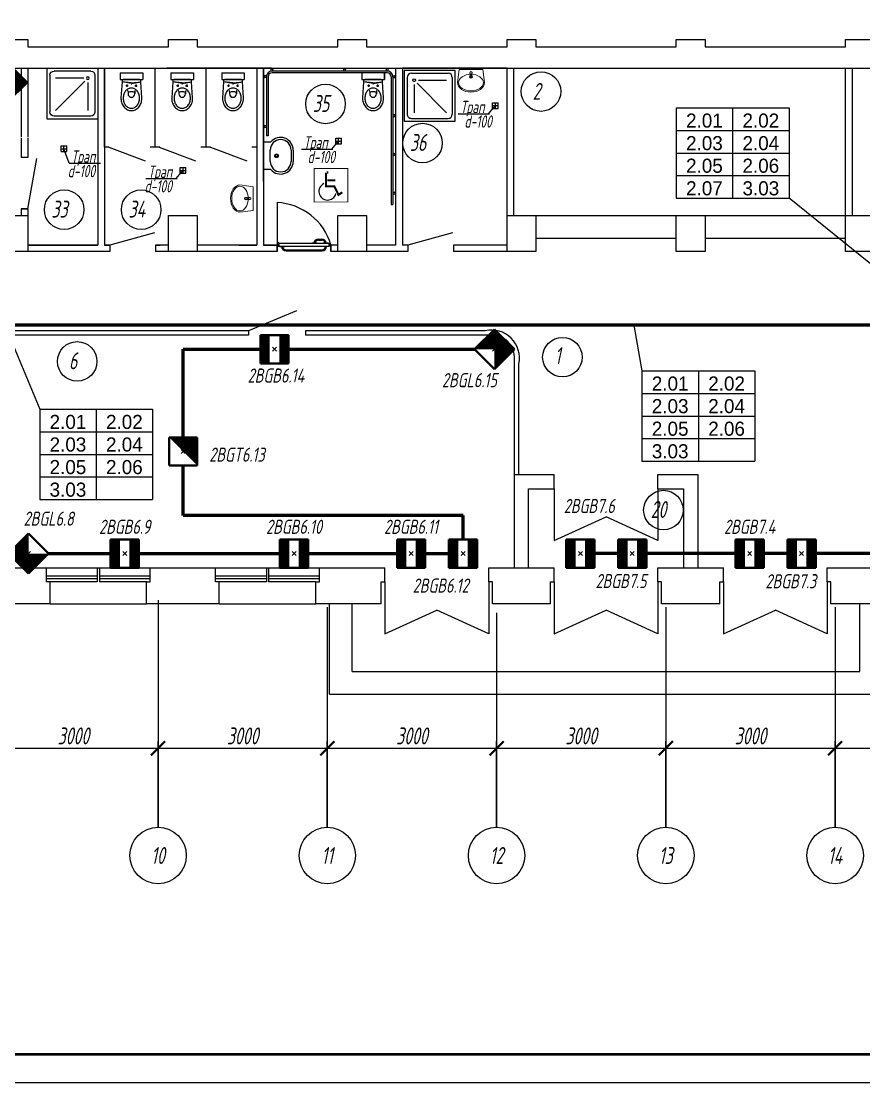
# Model space of a CAD drawing. Extents: x 0 to 1720, y -2086 to 3873.
# Drawn here: x 278.7 to 428.1, y -1192 to -1003.9 of the extents above; entities that cross this region are included whole.
import ezdxf
from ezdxf.enums import TextEntityAlignment as Align

# ---------------------------------------------------------------- set-up
doc = ezdxf.new("R2010")
doc.units = 0
for name, color, linetype in [('CONTORXXNP----00', 255, 'Continuous'), ('EL_DEVICE_NAME', 7, 'Continuous'), ('FORMAT', 134, 'Continuous'), ('OSI', 5, 'Continuous'), ('PLAN', 2, 'Continuous'), ('SYS_PIN', 7, 'Continuous')]:
    doc.layers.add(name, color=color, linetype=linetype)
doc.layers.add('EL_DEVICE', color=1, linetype='Continuous', lineweight=40)
doc.layers.add('EL_KABLE', color=9, linetype='Continuous', lineweight=60)
doc.styles.add('R2_5', font='romant.shx', dxfattribs={"width": 0.65, "oblique": 12, "height": 2.5})

# ---------------------------------------------------------------- blocks, each defined once
blk = doc.blocks.new('PL_SHOWER_TRAY')
for p, q in [((0.45, 0.9), (-0.45, 0.9)), ((-0.45, 0.9), (-0.45, 0)), ((-0.4, 0.125), (-0.4, 0.775)), ((-0.325, 0.85), (0.325, 0.85)), ((0.4, 0.125), (0.4, 0.775)), ((0.45, 0), (0.45, 0.9)), ((-0.275, 0.25), (-0.275, 0.75)), ((-0.222, 0.228), (0.3, 0.75)), ((-0.45, 0), (0.45, 0)), ((-0.325, 0.05), (0.325, 0.05)), ((-0.2, 0.175), (0.3, 0.175))]:
    blk.add_line(p, q)
blk.add_circle((-0.275, 0.175), 0.025)
for centre, start, end in [((-0.325, 0.775), 90, 180), ((0.325, 0.775), 360, 90), ((-0.325, 0.125), 180, 270), ((0.325, 0.125), 270, 360)]:
    blk.add_arc(centre, 0.075, start, end)
blk = doc.blocks.new('раковина')
at = {"lineweight": 0}
for p, q in [((471040, 84579), (471009, 84347)), ((471459, 84579), (471040, 84579)), ((471040, 84578), (471040, 84578)), ((471094, 84451), (471127, 84470)), ((471127, 84470), (471165, 84483)), ((471165, 84483), (471207, 84492)), ((471207, 84492), (471250, 84495)), ((471231, 84521), (471231, 84525)), ((471233, 84489), (471231, 84521)), ((471236, 84481), (471241, 84439)), ((471239, 84502), (471261, 84502)), ((471239, 84502), (471261, 84502)), ((471239, 84490), (471239, 84502)), ((471250, 84495), (471293, 84492)), ((471259, 84439), (471264, 84481)), ((471261, 84502), (471261, 84490)), ((471267, 84489), (471269, 84521)), ((471269, 84521), (471269, 84525)), ((471293, 84492), (471334, 84483)), ((471334, 84483), (471372, 84470)), ((471372, 84470), (471405, 84451)), ((471489, 84347), (471459, 84579)), ((471459, 84578), (471459, 84578)), ((471009, 84347), (471014, 84314)), ((471014, 84314), (471028, 84283)), ((471028, 84283), (471050, 84253)), ((471029, 84347), (471034, 84376)), ((471034, 84318), (471029, 84347)), ((471034, 84376), (471046, 84404)), ((471046, 84291), (471034, 84318)), ((471046, 84404), (471067, 84429)), ((471067, 84265), (471046, 84291)), ((471067, 84429), (471094, 84451)), ((471405, 84451), (471433, 84429)), ((471433, 84429), (471453, 84404)), ((471453, 84291), (471433, 84265)), ((471449, 84253), (471472, 84283)), ((471453, 84404), (471466, 84376)), ((471466, 84318), (471453, 84291)), ((471466, 84376), (471469, 84347)), ((471469, 84347), (471466, 84318)), ((471472, 84283), (471485, 84314)), ((471485, 84314), (471489, 84347)), ((471050, 84253), (471080, 84228)), ((471094, 84243), (471067, 84265)), ((471080, 84228), (471116, 84207)), ((471127, 84225), (471094, 84243)), ((471116, 84207), (471158, 84191)), ((471165, 84211), (471127, 84225)), ((471158, 84191), (471203, 84182)), ((471207, 84203), (471165, 84211)), ((471203, 84182), (471250, 84179)), ((471250, 84200), (471207, 84203)), ((471293, 84203), (471250, 84200)), ((471250, 84179), (471297, 84182)), ((471334, 84211), (471293, 84203)), ((471297, 84182), (471342, 84191)), ((471372, 84225), (471334, 84211)), ((471342, 84191), (471383, 84207)), ((471405, 84243), (471372, 84225)), ((471383, 84207), (471420, 84228)), ((471433, 84265), (471405, 84243)), ((471420, 84228), (471449, 84253))]:
    blk.add_line(p, q, dxfattribs=at)
for centre, radius, start, end in [((471250, 84452), 24, 0, 180), ((471250, 84522), 20, 339.2856, 200.7144), ((471250, 84522), 19.2, 7.8374, 171.8967), ((471250, 84491), 16.9, 185.1696, 354.8304), ((471250, 84490), 16.9, 185.1696, 354.8304), ((471250, 84490), 10.9, 180, 0), ((471250, 84452), 24, 180, 0), ((471250, 84440), 8.95, 187.1389, 352.8611)]:
    blk.add_arc(centre, radius, start, end, dxfattribs=at)
blk = doc.blocks.new('SIMG011S')
for points in [[(0.299, -0.298, 0.015, 0.015, 0), (0.299, 0.298, 0.015, 0.015, 0), (-0.299, 0.298, 0.015, 0.015, 0), (-0.299, -0.298, 0.015, 0.015, 0)], [(-0.087, 0.225, 0.04, 0.04, 0), (-0.047, 0.225, 0.04, 0.04, 0)]]:
    blk.add_lwpolyline(points, format="xyseb", close=True)
for points in [[(-0.089, 0.221, 0.0375, 0.0375, 0), (-0.089, -0.021, 0.0375, 0.0375, 0), (0.061, -0.021, 0.0375, 0.0375, 0), (0.133, -0.17, 0.0375, 0.0375, 0), (0.2, -0.125, 0.0375, 0.0375, 0)], [(-0.067, 0.087, 0.0375, 0.0375, 0), (0.074, 0.087, 0.0375, 0.0375, 0)]]:
    blk.add_lwpolyline(points, format="xyseb")
blk.add_arc((-0.061, -0.109), 0.153, 116.1997, 345.0088)
at = {"layer": 'CONTORXXNP----00'}
blk.add_lwpolyline([(0.299, -0.298, 0.015, 0.015, 0), (0.299, 0.298, 0.015, 0.015, 0), (-0.299, 0.298, 0.015, 0.015, 0), (-0.299, -0.298, 0.015, 0.015, 0)], format="xyseb", close=True, dxfattribs=at)
blk = doc.blocks.new('_ArchTick')
blk.add_lwpolyline([(-0.5, -0.5, 0.15, 0.15, 0), (0.5, 0.5, 0.15, 0.15, 0)], format="xyseb")
blk = doc.blocks.new('OS_DAT_BGB')
at = {"layer": 'EL_DEVICE'}
for p, q in [((-2.5, 2.5), (2.5, 2.5)), ((-2.5, -2.5), (-2.5, 2.5)), ((2.5, 2.5), (2.5, -2.5)), ((2.5, -2.5), (-2.5, -2.5))]:
    blk.add_line(p, q, dxfattribs=at)
for points in [[(-1.67, 2.5, 1.67, 1.67, 0), (-1.67, -2.5, 1.67, 1.67, 0)], [(1.67, 2.5, 1.67, 1.67, 0), (1.67, -2.5, 1.67, 1.67, 0)]]:
    blk.add_lwpolyline(points, format="xyseb", dxfattribs=at)
blk = doc.blocks.new('CONNECTOR_SQUARE')
at = {"layer": 'SYS_PIN'}
for p, q in [((-0.35, 0.35), (0.35, -0.35)), ((0.35, 0.35), (-0.35, -0.35))]:
    blk.add_line(p, q, dxfattribs=at)
blk = doc.blocks.new('OS_DAT_BGT')
at = {"layer": 'EL_DEVICE'}
for p, q in [((-2.5, 2.5), (2.5, 2.5)), ((-2.5, -2.5), (-2.5, 2.5)), ((2.5, 2.5), (2.5, -2.5)), ((2.5, -2.5), (-2.5, -2.5))]:
    blk.add_line(p, q, dxfattribs=at)
blk.add_lwpolyline([(2.5, 2.5, 0, 7.07, 0), (0, 0, 7.07, 7.07, 0)], format="xyseb", dxfattribs=at)
blk = doc.blocks.new('OS_DAT_BGL')
at = {"layer": 'EL_DEVICE'}
for p, q in [((-2.5, 2.5), (2.5, 2.5)), ((-2.5, -2.5), (-2.5, 2.5)), ((2.5, 2.5), (2.5, -2.5)), ((2.5, -2.5), (-2.5, -2.5))]:
    blk.add_line(p, q, dxfattribs=at)
for points in [[(-2.5, 2.5, 0, 7.07, 0), (0, 0, 7.07, 7.07, 0)], [(2.5, 2.5, 0, 7.07, 0), (0, 0, 7.07, 7.07, 0)]]:
    blk.add_lwpolyline(points, format="xyseb", dxfattribs=at)

msp = doc.modelspace()

# ---------------------------------------------------------------- linework, layer by layer
for p, q in [((394.83, -1019.25), (414.83, -1019.25)), ((394.83, -1019.25), (394.83, -1035.25)), ((404.83, -1019.25), (404.83, -1035.25)), ((414.83, -1019.25), (414.83, -1035.25)), ((394.83, -1023.25), (414.83, -1023.25)), ((394.83, -1027.25), (414.83, -1027.25)), ((394.83, -1031.25), (414.83, -1031.25)), ((394.83, -1035.25), (414.83, -1035.25)), ((442.67, -1057.73), (414.83, -1035.25)), ((275.87, -1057.73), (282.03, -1072.65)), ((388.29, -1057.56), (386.32, -1057.91)), ((387.3, -1057.73), (388.76, -1065.85)), ((388.76, -1065.85), (408.76, -1065.85)), ((388.76, -1065.85), (388.76, -1081.85)), ((398.76, -1065.85), (398.76, -1081.85)), ((408.76, -1065.85), (408.76, -1081.85)), ((388.76, -1069.85), (408.76, -1069.85)), ((282.03, -1072.65), (302.03, -1072.65)), ((282.03, -1072.65), (282.03, -1088.65)), ((292.03, -1072.65), (292.03, -1088.65)), ((302.03, -1072.65), (302.03, -1088.65)), ((388.76, -1073.85), (408.76, -1073.85)), ((282.03, -1076.65), (302.03, -1076.65)), ((388.76, -1077.85), (408.76, -1077.85)), ((282.03, -1080.65), (302.03, -1080.65)), ((388.76, -1081.85), (408.76, -1081.85)), ((282.03, -1084.65), (302.03, -1084.65)), ((282.03, -1088.65), (302.03, -1088.65))]:
    msp.add_line(p, q)
at = {"layer": 'EL_KABLE'}
for p, q in [((1183.2, -1057.73), (41.9, -1057.73)), ((1183.2, -1057.73), (69.9, -1057.73)), ((1183.2, -1057.73), (81.4, -1057.73)), ((1183.2, -1057.73), (101.73, -1057.73)), ((1183.2, -1057.73), (160.37, -1057.73)), ((1183.2, -1057.73), (206.74, -1057.73)), ((1183.2, -1057.73), (269.6, -1057.73)), ((307.45, -1077.63), (307.45, -1062.03)), ((307.45, -1062.03), (321.14, -1062.03)), ((326.14, -1062.03), (359.08, -1062.03)), ((307.45, -1091.48), (307.45, -1082.63)), ((357.05, -1091.48), (307.45, -1091.48)), ((357.05, -1095.73), (357.05, -1091.48)), ((283.57, -1098.23), (294.6, -1098.23)), ((299.6, -1098.23), (324.6, -1098.23)), ((329.6, -1098.23), (345.35, -1098.23)), ((350.35, -1098.23), (354.55, -1098.23)), ((384.55, -1098.23), (380.35, -1098.23)), ((405.35, -1098.23), (389.55, -1098.23)), ((414.55, -1098.23), (410.35, -1098.23)), ((444.6, -1098.23), (419.55, -1098.23))]:
    msp.add_line(p, q, dxfattribs=at)
at = {"layer": 'FORMAT'}
msp.add_lwpolyline([(0, -895), (1720.39, -895), (1720.39, -1192), (0, -1192)], close=True, dxfattribs=at)
at = {"layer": 'FORMAT', "lineweight": 50}
msp.add_lwpolyline([(20, -1187), (20, -900), (1715.39, -900), (1715.39, -1187)], close=True, dxfattribs=at)
at = {"layer": 'OSI'}
for p, q in [((303, -1106.5), (303, -1133.98)), ((303, -1107.13), (303, -1146.73)), ((303, -1107.75), (303, -1133.98)), ((333, -1107.75), (333, -1133.98)), ((393, -1107.75), (393, -1133.98)), ((393, -1107.75), (393, -1133.98)), ((423, -1107.75), (423, -1133.98)), ((333, -1109.35), (333, -1133.98)), ((363, -1108.73), (363, -1133.98)), ((363, -1109.35), (363, -1133.98)), ((423, -1109.35), (423, -1133.98)), ((333, -1123.13), (333, -1146.73)), ((363, -1123.13), (363, -1146.73)), ((393, -1123.13), (393, -1146.73)), ((423, -1123.13), (423, -1146.73)), ((271, -1132.73), (305, -1132.73)), ((301, -1132.73), (335, -1132.73)), ((331, -1132.73), (365, -1132.73)), ((361, -1132.73), (395, -1132.73)), ((391, -1132.73), (425, -1132.73)), ((421, -1132.73), (455, -1132.73))]:
    msp.add_line(p, q, dxfattribs=at)
at = {"layer": 'OSI', "lineweight": 25}
for p, q in [((303, -1146.73), (303, -1131.48)), ((303, -1146.73), (303, -1131.48)), ((333, -1146.73), (333, -1131.48)), ((333, -1146.73), (333, -1131.48)), ((363, -1146.73), (363, -1131.48)), ((363, -1146.73), (363, -1131.48)), ((393, -1146.73), (393, -1131.48)), ((393, -1146.73), (393, -1131.48)), ((423, -1146.73), (423, -1131.48)), ((423, -1146.73), (423, -1131.48))]:
    msp.add_line(p, q, dxfattribs=at)
for centre in [(303, -1151.73), (333, -1151.73), (363, -1151.73), (393, -1151.73), (423, -1151.73)]:
    msp.add_circle(centre, 5, dxfattribs=at)
at = {"layer": 'PLAN'}
for p, q in [((274.85, -1007.13), (279.95, -1007.13)), ((279.95, -1007.13), (279.95, -1008.43)), ((304.85, -1007.13), (309.95, -1007.13)), ((304.85, -1008.43), (304.85, -1007.13)), ((309.95, -1007.13), (309.95, -1008.43)), ((334.85, -1007.13), (339.95, -1007.13)), ((334.85, -1008.43), (334.85, -1007.13)), ((339.95, -1007.13), (339.95, -1008.43)), ((364.85, -1007.13), (369.95, -1007.13)), ((364.85, -1008.43), (364.85, -1007.13)), ((369.95, -1007.13), (369.95, -1008.43)), ((394.85, -1007.13), (399.95, -1007.13)), ((394.85, -1008.43), (394.85, -1007.13)), ((399.95, -1007.13), (399.95, -1008.43)), ((424.85, -1007.13), (429.95, -1007.13)), ((424.85, -1008.43), (424.85, -1007.13)), ((279.95, -1008.43), (304.85, -1008.43)), ((309.95, -1008.43), (334.85, -1008.43)), ((339.95, -1008.43), (364.85, -1008.43)), ((369.95, -1008.43), (394.85, -1008.43)), ((399.95, -1008.43), (424.85, -1008.43)), ((249.95, -1012.23), (549.4, -1012.23)), ((268.76, -1012.23), (278.76, -1012.23)), ((278.75, -1012.23), (278.75, -1024.45)), ((279.95, -1012.23), (303.35, -1012.23)), ((279.95, -1012.23), (285.49, -1012.23)), ((279.95, -1012.23), (279.95, -1024.45)), ((282.32, -1012.23), (292.32, -1012.23)), ((291.6, -1012.23), (303.35, -1012.23)), ((292.32, -1012.23), (292.32, -1036.43)), ((292.32, -1012.23), (292.32, -1043.6)), ((292.32, -1012.23), (292.32, -1037.53)), ((293.51, -1012.23), (293.51, -1043.6)), ((293.51, -1026.21), (293.51, -1012.23)), ((293.52, -1012.23), (293.52, -1037.53)), ((296.28, -1013.03), (296.28, -1014.23)), ((296.28, -1013.03), (296.28, -1014.23)), ((296.28, -1013.03), (300.28, -1013.03)), ((300.28, -1013.03), (300.28, -1014.23)), ((300.28, -1013.03), (300.28, -1014.23)), ((302.51, -1012.23), (320.51, -1012.23)), ((302.51, -1026.21), (302.51, -1012.23)), ((323.09, -1012.23), (304.54, -1012.23)), ((305.28, -1013.03), (305.28, -1014.23)), ((305.28, -1013.03), (305.28, -1014.23)), ((305.28, -1013.03), (309.28, -1013.03)), ((309.28, -1013.03), (309.28, -1014.23)), ((309.28, -1013.03), (309.28, -1014.23)), ((311.51, -1026.21), (311.51, -1012.23)), ((314.28, -1013.03), (314.28, -1014.23)), ((314.28, -1013.03), (314.28, -1014.23)), ((314.28, -1013.03), (318.28, -1013.03)), ((318.28, -1013.03), (318.28, -1014.23)), ((318.28, -1013.03), (318.28, -1014.23)), ((320.51, -1012.23), (320.51, -1043.6)), ((321.71, -1012.23), (345.11, -1012.23)), ((321.71, -1012.23), (327.24, -1012.23)), ((321.71, -1032.23), (321.71, -1012.23)), ((321.71, -1012.23), (321.71, -1043.6)), ((321.81, -1013.48), (321.71, -1013.48)), ((321.81, -1013.98), (321.81, -1013.48)), ((322.22, -1013.58), (321.81, -1013.58)), ((322.21, -1013.73), (322.21, -1024.23)), ((322.51, -1013.73), (322.51, -1024.23)), ((322.96, -1012.33), (322.96, -1012.23)), ((322.96, -1012.33), (323.46, -1012.33)), ((323.06, -1012.73), (323.06, -1012.33)), ((327.24, -1012.73), (323.21, -1012.73)), ((327.24, -1013.03), (323.21, -1013.03)), ((323.36, -1012.73), (323.36, -1012.33)), ((323.46, -1012.33), (323.46, -1012.23)), ((343.61, -1012.73), (327.24, -1012.73)), ((343.61, -1013.03), (327.24, -1013.03)), ((333.36, -1012.23), (345.11, -1012.23)), ((335.83, -1012.33), (335.83, -1012.23)), ((335.83, -1012.33), (336.33, -1012.33)), ((335.93, -1012.73), (335.93, -1012.33)), ((336.23, -1012.73), (336.23, -1012.33)), ((336.33, -1012.33), (336.33, -1012.23)), ((339.11, -1013.03), (339.11, -1014.23)), ((339.11, -1013.03), (339.11, -1014.23)), ((343.1, -1013.03), (343.1, -1014.23)), ((343.11, -1013.03), (343.11, -1014.23)), ((343.36, -1012.33), (343.36, -1012.23)), ((343.86, -1012.33), (343.36, -1012.33)), ((343.46, -1012.73), (343.46, -1012.33)), ((343.76, -1012.73), (343.76, -1012.33)), ((343.86, -1012.33), (343.86, -1012.23)), ((344.31, -1013.73), (344.31, -1022.25)), ((344.59, -1013.58), (345.01, -1013.58)), ((344.61, -1013.73), (344.61, -1022.25)), ((345.01, -1013.48), (345.11, -1013.48)), ((345.01, -1013.98), (345.01, -1013.48)), ((345.11, -1012.23), (345.11, -1043.6)), ((345.11, -1012.23), (345.11, -1022.23)), ((346.3, -1012.23), (346.3, -1043.6)), ((346.3, -1012.23), (346.3, -1023.68)), ((364.85, -1012.23), (346.3, -1012.23)), ((346.3, -1012.23), (346.3, -1043.6)), ((364.85, -1038.33), (364.85, -1012.23)), ((366.05, -1038.33), (366.05, -1012.23)), ((424.85, -1038.33), (424.85, -1012.23)), ((426.05, -1038.33), (426.05, -1012.23)), ((296.28, -1014.23), (300.28, -1014.23)), ((296.28, -1014.23), (300.28, -1014.23)), ((296.61, -1014.61), (296.43, -1017.49)), ((296.62, -1014.42), (296.61, -1014.61)), ((298.21, -1014.96), (296.62, -1014.63)), ((298.26, -1014.83), (296.62, -1014.63)), ((299.74, -1014.23), (296.82, -1014.23)), ((297.68, -1015.33), (297.28, -1015.33)), ((297.48, -1015.13), (297.48, -1015.53)), ((298.3, -1014.83), (299.94, -1014.63)), ((298.35, -1014.96), (299.95, -1014.63)), ((298.88, -1015.33), (299.28, -1015.33)), ((299.08, -1015.13), (299.08, -1015.53)), ((299.95, -1014.61), (299.94, -1014.42)), ((300.13, -1017.49), (299.95, -1014.61)), ((305.28, -1014.23), (309.28, -1014.23)), ((305.28, -1014.23), (309.28, -1014.23)), ((305.61, -1014.61), (305.43, -1017.49)), ((305.62, -1014.42), (305.61, -1014.61)), ((307.21, -1014.96), (305.62, -1014.63)), ((307.26, -1014.83), (305.62, -1014.63)), ((308.74, -1014.23), (305.82, -1014.23)), ((306.68, -1015.33), (306.28, -1015.33)), ((306.48, -1015.13), (306.48, -1015.53)), ((307.3, -1014.83), (308.94, -1014.63)), ((307.35, -1014.96), (308.95, -1014.63)), ((307.88, -1015.33), (308.28, -1015.33)), ((308.08, -1015.13), (308.08, -1015.53)), ((308.95, -1014.61), (308.94, -1014.42)), ((309.13, -1017.49), (308.95, -1014.61)), ((314.28, -1014.23), (318.28, -1014.23)), ((314.28, -1014.23), (318.28, -1014.23)), ((314.61, -1014.61), (314.43, -1017.49)), ((314.62, -1014.42), (314.61, -1014.61)), ((316.21, -1014.96), (314.62, -1014.63)), ((316.26, -1014.83), (314.62, -1014.63)), ((317.74, -1014.23), (314.82, -1014.23)), ((315.68, -1015.33), (315.28, -1015.33)), ((315.48, -1015.13), (315.48, -1015.53)), ((316.3, -1014.83), (317.94, -1014.63)), ((316.35, -1014.96), (317.95, -1014.63)), ((316.88, -1015.33), (317.28, -1015.33)), ((317.08, -1015.13), (317.08, -1015.53)), ((317.95, -1014.61), (317.94, -1014.42)), ((318.13, -1017.49), (317.95, -1014.61)), ((321.81, -1013.98), (321.71, -1013.98)), ((322.21, -1013.88), (321.81, -1013.88)), ((339.11, -1014.23), (343.11, -1014.23)), ((339.11, -1014.23), (343.11, -1014.23)), ((339.43, -1014.61), (339.26, -1017.49)), ((339.44, -1014.42), (339.43, -1014.61)), ((341.04, -1014.96), (339.45, -1014.63)), ((341.08, -1014.83), (339.45, -1014.63)), ((342.57, -1014.23), (339.64, -1014.23)), ((340.51, -1015.33), (340.11, -1015.33)), ((340.31, -1015.13), (340.31, -1015.53)), ((341.13, -1014.83), (342.76, -1014.63)), ((341.18, -1014.96), (342.78, -1014.63)), ((341.71, -1015.33), (342.11, -1015.33)), ((341.91, -1015.13), (341.91, -1015.53)), ((342.78, -1014.61), (342.77, -1014.42)), ((342.95, -1017.49), (342.78, -1014.61)), ((344.61, -1013.88), (345.01, -1013.88)), ((345.01, -1013.98), (345.11, -1013.98)), ((297.68, -1016.33), (297.68, -1016.68)), ((297.68, -1016.68), (297.68, -1016.78)), ((298.58, -1016.38), (297.98, -1016.38)), ((298.88, -1016.33), (298.88, -1016.68)), ((298.88, -1016.68), (298.88, -1016.78)), ((306.68, -1016.33), (306.68, -1016.68)), ((306.68, -1016.68), (306.68, -1016.78)), ((307.58, -1016.38), (306.98, -1016.38)), ((307.88, -1016.33), (307.88, -1016.68)), ((307.88, -1016.68), (307.88, -1016.78)), ((315.68, -1016.33), (315.68, -1016.68)), ((315.68, -1016.68), (315.68, -1016.78)), ((316.58, -1016.38), (315.98, -1016.38)), ((316.88, -1016.33), (316.88, -1016.68)), ((316.88, -1016.68), (316.88, -1016.78)), ((340.51, -1016.33), (340.51, -1016.68)), ((340.51, -1016.68), (340.51, -1016.78)), ((341.41, -1016.38), (340.81, -1016.38)), ((341.71, -1016.33), (341.71, -1016.68)), ((341.71, -1016.68), (341.71, -1016.78)), ((361.58, -1020.28), (362.76, -1018.87)), ((362.28, -1019.34), (362.28, -1018.34)), ((362.28, -1018.34), (363.28, -1018.34)), ((362.28, -1018.84), (363.28, -1018.84)), ((362.28, -1019.34), (363.28, -1019.34)), ((362.78, -1019.34), (362.78, -1018.34)), ((363.28, -1019.34), (363.28, -1018.34)), ((344.31, -1020.6), (344.31, -1036.35)), ((344.59, -1020.45), (345.01, -1020.45)), ((344.61, -1020.45), (345.01, -1020.45)), ((344.61, -1020.6), (344.61, -1036.35)), ((344.61, -1020.75), (345.01, -1020.75)), ((344.61, -1020.75), (345.01, -1020.75)), ((345.01, -1020.35), (345.11, -1020.35)), ((345.01, -1020.35), (345.01, -1020.85)), ((345.01, -1020.35), (345.11, -1020.35)), ((345.01, -1020.85), (345.01, -1020.35)), ((345.01, -1020.85), (345.11, -1020.85)), ((345.01, -1020.85), (345.11, -1020.85)), ((356.21, -1020.28), (361.76, -1020.28)), ((321.81, -1022.33), (321.71, -1022.33)), ((321.81, -1022.83), (321.71, -1022.83)), ((321.81, -1022.83), (321.81, -1022.33)), ((322.21, -1022.43), (321.81, -1022.43)), ((322.21, -1022.73), (321.81, -1022.73)), ((278.75, -1024.63), (278.75, -1028.03)), ((279.95, -1024.63), (279.95, -1028.03)), ((322.51, -1024.23), (322.21, -1024.23)), ((333.8, -1026.56), (334.97, -1025.16)), ((334.5, -1025.63), (334.5, -1024.63)), ((334.5, -1024.63), (335.5, -1024.63)), ((334.5, -1025.13), (335.5, -1025.13)), ((335, -1025.63), (335, -1024.63)), ((335.5, -1025.63), (335.5, -1024.63)), ((285.82, -1026.98), (285.82, -1025.98)), ((285.82, -1025.98), (286.82, -1025.98)), ((285.82, -1026.48), (286.82, -1026.48)), ((285.82, -1026.98), (286.82, -1026.98)), ((287.24, -1029.07), (286.29, -1026.51)), ((286.32, -1026.98), (286.32, -1025.98)), ((286.82, -1026.98), (286.82, -1025.98)), ((294.3, -1026.21), (293.51, -1026.21)), ((294.3, -1026.21), (300.73, -1028.61)), ((302.5, -1026.21), (301.6, -1026.21)), ((303.3, -1026.21), (301.7, -1026.21)), ((303.2, -1026.21), (309.63, -1028.61)), ((311.5, -1026.21), (310.6, -1026.21)), ((312.3, -1026.21), (310.7, -1026.21)), ((312.3, -1026.21), (318.73, -1028.61)), ((320.5, -1026.21), (319.6, -1026.21)), ((321.71, -1030.18), (321.71, -1025.28)), ((321.71, -1025.28), (323, -1025.28)), ((322.89, -1028.74), (322.89, -1026.72)), ((326.58, -1026.72), (326.58, -1028.74)), ((326.96, -1026.73), (326.96, -1028.73)), ((328.43, -1026.56), (333.98, -1026.56)), ((334.5, -1025.63), (335.5, -1025.63)), ((279.95, -1028.03), (278.75, -1028.03)), ((279.95, -1037.13), (281.53, -1028.22)), ((344.61, -1027.32), (345.01, -1027.32)), ((344.61, -1027.62), (345.01, -1027.62)), ((345.01, -1027.22), (345.11, -1027.22)), ((345.01, -1027.22), (345.01, -1027.72)), ((345.01, -1027.72), (345.11, -1027.72)), ((287.24, -1029.07), (292.79, -1029.07)), ((306.23, -1031.76), (307.4, -1030.35)), ((306.93, -1030.82), (306.93, -1029.82)), ((306.93, -1029.82), (307.93, -1029.82)), ((306.93, -1030.32), (307.93, -1030.32)), ((307.43, -1030.82), (307.43, -1029.82)), ((307.93, -1030.82), (307.93, -1029.82)), ((323, -1030.18), (321.71, -1030.18)), ((300.86, -1031.76), (306.41, -1031.76)), ((306.93, -1030.82), (307.93, -1030.82)), ((344.61, -1034.19), (345.01, -1034.19)), ((344.61, -1034.49), (345.01, -1034.49)), ((345.01, -1034.09), (345.11, -1034.09)), ((345.01, -1034.09), (345.01, -1034.59)), ((324.09, -1036.02), (324.1, -1043.48)), ((344.31, -1036.35), (344.61, -1036.35)), ((345.01, -1034.59), (345.11, -1034.59)), ((278.75, -1037.13), (279.95, -1037.13)), ((278.75, -1037.13), (278.75, -1038.33)), ((279.95, -1037.13), (278.75, -1037.13)), ((279.95, -1037.13), (279.95, -1038.33)), ((274.85, -1038.33), (279.95, -1038.33)), ((279.95, -1038.33), (279.95, -1044.73)), ((304.85, -1044.73), (304.85, -1038.33)), ((304.85, -1038.33), (309.95, -1038.33)), ((309.95, -1038.33), (309.95, -1044.73)), ((334.85, -1044.73), (334.85, -1038.33)), ((334.85, -1038.33), (339.95, -1038.33)), ((339.95, -1038.33), (339.95, -1044.73)), ((339.95, -1038.33), (339.95, -1039.46)), ((364.85, -1044.73), (364.85, -1038.33)), ((364.85, -1038.33), (369.95, -1038.33)), ((366.05, -1038.33), (424.85, -1038.33)), ((369.95, -1038.33), (369.95, -1044.73)), ((394.85, -1044.73), (394.85, -1038.33)), ((394.85, -1038.33), (399.95, -1038.33)), ((399.95, -1038.33), (399.95, -1044.73)), ((424.85, -1044.73), (424.85, -1038.33)), ((424.85, -1038.33), (429.95, -1038.33)), ((302.38, -1041.4), (294.47, -1043.6)), ((355.17, -1041.4), (347.26, -1043.6)), ((292.32, -1043.6), (279.95, -1043.6)), ((279.95, -1043.6), (292.32, -1043.6)), ((294.47, -1043.6), (293.51, -1043.6)), ((293.51, -1043.6), (294.47, -1043.6)), ((294.47, -1043.6), (294.47, -1044.73)), ((304.85, -1043.6), (302.57, -1043.6)), ((302.57, -1043.6), (303.35, -1043.6)), ((302.57, -1043.6), (302.57, -1044.73)), ((320.51, -1043.6), (309.95, -1043.6)), ((317.34, -1043.6), (320.51, -1043.6)), ((320.51, -1043.6), (317.69, -1043.6)), ((324.1, -1043.6), (321.71, -1043.6)), ((321.71, -1043.6), (324.1, -1043.6)), ((324.1, -1044.68), (324.1, -1043.48)), ((324.1, -1044.68), (324.1, -1043.48)), ((324.1, -1043.53), (324.1, -1043.78)), ((324.1, -1043.53), (324.1, -1043.78)), ((324.32, -1043.53), (324.1, -1043.53)), ((324.1, -1043.53), (324.1, -1044.66)), ((324.1, -1043.53), (324.1, -1044.66)), ((324.1, -1043.6), (324.1, -1044.73)), ((324.1, -1044.73), (324.1, -1043.61)), ((324.1, -1043.72), (324.32, -1043.72)), ((324.1, -1043.78), (324.37, -1043.78)), ((324.25, -1043.47), (324.25, -1043.28)), ((324.37, -1043.47), (324.25, -1043.47)), ((333.45, -1043.28), (324.29, -1043.28)), ((324.29, -1043.28), (324.29, -1043.43)), ((324.29, -1043.43), (324.41, -1043.43)), ((324.32, -1043.72), (324.32, -1043.53)), ((324.37, -1043.78), (324.37, -1043.47)), ((324.41, -1043.43), (324.41, -1043.78)), ((324.41, -1043.78), (333.33, -1043.78)), ((324.58, -1043.83), (324.58, -1043.78)), ((324.58, -1043.83), (325.48, -1043.83)), ((325.48, -1043.83), (325.48, -1043.78)), ((330.31, -1043.28), (330.31, -1043.23)), ((331.21, -1043.23), (330.31, -1043.23)), ((331.21, -1043.28), (331.21, -1043.23)), ((331.41, -1042.49), (332.02, -1042.49)), ((331.41, -1042.69), (332.02, -1042.69)), ((333.17, -1043.23), (332.27, -1043.23)), ((332.27, -1043.28), (332.27, -1043.23)), ((332.27, -1043.83), (332.27, -1043.78)), ((333.17, -1043.83), (332.27, -1043.83)), ((333.17, -1043.28), (333.17, -1043.23)), ((333.17, -1043.83), (333.17, -1043.78)), ((333.33, -1043.78), (333.33, -1043.43)), ((333.33, -1043.43), (333.45, -1043.43)), ((333.37, -1043.78), (333.37, -1043.47)), ((333.37, -1043.47), (333.49, -1043.47)), ((333.65, -1043.78), (333.37, -1043.78)), ((333.42, -1043.72), (333.42, -1043.53)), ((333.42, -1043.53), (333.65, -1043.53)), ((333.65, -1043.72), (333.42, -1043.72)), ((333.45, -1043.43), (333.45, -1043.28)), ((333.49, -1043.47), (333.49, -1043.28)), ((333.64, -1043.53), (333.64, -1044.73)), ((333.64, -1044.68), (333.64, -1043.55)), ((334.85, -1043.6), (333.64, -1043.6)), ((333.64, -1044.73), (333.64, -1043.6)), ((333.64, -1043.6), (333.64, -1044.73)), ((333.65, -1043.53), (333.65, -1043.78)), ((345.11, -1043.6), (339.95, -1043.6)), ((347.26, -1043.6), (346.3, -1043.6)), ((347.26, -1043.6), (347.26, -1044.73)), ((364.85, -1043.6), (355.36, -1043.6)), ((355.36, -1043.6), (355.36, -1044.73)), ((369.95, -1042.33), (394.85, -1042.33)), ((399.95, -1042.33), (424.85, -1042.33)), ((286.71, -1044.73), (274.85, -1044.73)), ((294.47, -1044.73), (286.71, -1044.73)), ((304.85, -1044.73), (302.57, -1044.73)), ((309.95, -1044.73), (304.85, -1044.73)), ((324.1, -1044.73), (309.95, -1044.73)), ((325.68, -1044.38), (332.07, -1044.38)), ((325.68, -1044.58), (332.07, -1044.58)), ((339.95, -1044.73), (333.64, -1044.73)), ((347.26, -1044.73), (339.95, -1044.73)), ((364.85, -1044.73), (355.36, -1044.73)), ((369.95, -1044.73), (364.85, -1044.73)), ((399.95, -1044.73), (394.85, -1044.73)), ((429.95, -1044.73), (424.85, -1044.73)), ((327.56, -1055.23), (319.04, -1058.73)), ((319.04, -1058.73), (246.15, -1058.73)), ((319.04, -1058.73), (319.04, -1059.53)), ((351.25, -1058.73), (329.14, -1058.73)), ((329.14, -1058.73), (329.14, -1059.53)), ((361, -1058.73), (351.25, -1058.73)), ((319.04, -1059.53), (249.95, -1059.53)), ((351.25, -1059.53), (329.14, -1059.53)), ((361.8, -1059.53), (351.25, -1059.53)), ((366.15, -1100.73), (366.15, -1063.83)), ((366.95, -1084.23), (366.95, -1064.62)), ((366.15, -1084.23), (373.2, -1084.23)), ((373.2, -1086.73), (373.2, -1084.23)), ((391.6, -1084.23), (398.65, -1084.23)), ((391.6, -1086.73), (391.6, -1084.23)), ((398.65, -1084.23), (398.65, -1100.73)), ((368.65, -1100.73), (368.65, -1086.73)), ((368.65, -1086.73), (373.2, -1086.73)), ((373.2, -1086.73), (373.2, -1095.93)), ((391.6, -1086.73), (396.15, -1086.73)), ((391.6, -1086.73), (391.6, -1095.93)), ((396.15, -1086.73), (396.15, -1100.73)), ((373.2, -1095.93), (382.4, -1091.73)), ((391.6, -1095.93), (382.4, -1091.73)), ((271.6, -1100.73), (283.2, -1100.73)), ((283.2, -1103.23), (283.2, -1100.73)), ((283.2, -1100.73), (301.6, -1100.73)), ((292.2, -1102.23), (283.2, -1102.23)), ((292.2, -1100.73), (292.2, -1103.23)), ((292.6, -1100.73), (292.6, -1103.23)), ((301.6, -1102.23), (292.6, -1102.23)), ((301.6, -1100.73), (313.2, -1100.73)), ((301.6, -1103.23), (301.6, -1100.73)), ((313.2, -1103.23), (313.2, -1100.73)), ((313.2, -1100.73), (331.6, -1100.73)), ((322.2, -1102.23), (313.2, -1102.23)), ((322.2, -1100.73), (322.2, -1103.23)), ((322.6, -1100.73), (322.6, -1103.23)), ((331.6, -1102.23), (322.6, -1102.23)), ((331.6, -1100.73), (343.2, -1100.73)), ((331.6, -1103.23), (331.6, -1100.73)), ((343.2, -1103.23), (343.2, -1100.73)), ((361.6, -1100.73), (373.2, -1100.73)), ((361.6, -1103.23), (361.6, -1100.73)), ((373.2, -1103.23), (373.2, -1100.73)), ((391.6, -1100.73), (403.2, -1100.73)), ((391.6, -1103.23), (391.6, -1100.73)), ((403.2, -1103.23), (403.2, -1100.73)), ((421.6, -1100.73), (433.2, -1100.73)), ((421.6, -1103.23), (421.6, -1100.73)), ((292.2, -1102.73), (283.2, -1102.73)), ((283.85, -1103.23), (283.2, -1103.23)), ((283.85, -1107.13), (283.85, -1103.23)), ((292.2, -1103.23), (283.85, -1103.23)), ((301.6, -1102.73), (292.6, -1102.73)), ((300.95, -1103.23), (292.6, -1103.23)), ((300.95, -1107.13), (300.95, -1103.23)), ((300.95, -1103.23), (301.6, -1103.23)), ((322.2, -1102.73), (313.2, -1102.73)), ((313.85, -1103.23), (313.2, -1103.23)), ((313.85, -1107.13), (313.85, -1103.23)), ((322.2, -1103.23), (313.85, -1103.23)), ((331.6, -1102.73), (322.6, -1102.73)), ((330.95, -1103.23), (322.6, -1103.23)), ((330.95, -1107.13), (330.95, -1103.23)), ((330.95, -1103.23), (331.6, -1103.23)), ((342.55, -1107.13), (342.55, -1103.23)), ((342.55, -1103.23), (343.2, -1103.23)), ((343.2, -1103.23), (343.2, -1112.43)), ((362.25, -1103.23), (361.6, -1103.23)), ((361.6, -1103.23), (361.6, -1112.43)), ((362.25, -1107.13), (362.25, -1103.23)), ((372.55, -1107.13), (372.55, -1103.23)), ((372.55, -1103.23), (373.2, -1103.23)), ((373.2, -1103.23), (373.2, -1112.43)), ((392.25, -1103.23), (391.6, -1103.23)), ((391.6, -1103.23), (391.6, -1112.43)), ((392.25, -1107.13), (392.25, -1103.23)), ((402.55, -1107.13), (402.55, -1103.23)), ((402.55, -1103.23), (403.2, -1103.23)), ((403.2, -1103.23), (403.2, -1112.43)), ((422.25, -1103.23), (421.6, -1103.23)), ((421.6, -1103.23), (421.6, -1112.43)), ((422.25, -1107.13), (422.25, -1103.23)), ((283.85, -1107.13), (270.95, -1107.13)), ((283.85, -1107.13), (300.95, -1107.13)), ((313.85, -1107.13), (300.95, -1107.13)), ((313.85, -1107.13), (330.95, -1107.13)), ((342.55, -1107.13), (330.95, -1107.13)), ((333.4, -1123.13), (333.4, -1107.13)), ((337.4, -1119.13), (337.4, -1107.13)), ((372.55, -1107.13), (362.25, -1107.13)), ((402.55, -1107.13), (392.25, -1107.13)), ((433.85, -1107.13), (422.25, -1107.13)), ((427.4, -1119.13), (427.4, -1107.13)), ((343.2, -1112.43), (352.4, -1108.23)), ((361.6, -1112.43), (352.4, -1108.23)), ((373.2, -1112.43), (382.4, -1108.23)), ((391.6, -1112.43), (382.4, -1108.23)), ((403.2, -1112.43), (412.4, -1108.23)), ((421.6, -1112.43), (412.4, -1108.23)), ((337.4, -1119.13), (427.4, -1119.13)), ((333.4, -1123.13), (431.4, -1123.13))]:
    msp.add_line(p, q, dxfattribs=at)
for centre, radius in [((370.87, -1016.37), 3.5), ((297.48, -1015.33), 0.1), ((299.08, -1015.33), 0.1), ((306.48, -1015.33), 0.1), ((308.08, -1015.33), 0.1), ((315.48, -1015.33), 0.1), ((317.08, -1015.33), 0.1), ((332.68, -1018.56), 3.5), ((340.31, -1015.33), 0.1), ((341.91, -1015.33), 0.1), ((349.88, -1025.48), 3.5), ((324.01, -1027.73), 0.33), ((324.01, -1027.73), 0.23), ((286.36, -1037.29), 3.5), ((300.01, -1037.29), 3.5), ((324.27, -1043.15), 0.1), ((324.27, -1043.15), 0.05), ((288.67, -1064.17), 3.5), ((374.66, -1063.42), 3.5), ((392.56, -1090.52), 3.5)]:
    msp.add_circle(centre, radius, dxfattribs=at)
for centre, radius, start, end in [((323.21, -1013.73), 1, 90, 180), ((323.21, -1013.73), 0.7, 90, 180), ((343.61, -1013.73), 1, 0, 90), ((343.61, -1013.73), 0.7, 0, 90), ((296.63, -1014.61), 0.0186, 176.5615, 258.1909), ((296.82, -1014.43), 0.2, 90, 176.5615), ((298.28, -1016.91), 1.18, 90, 117.2121), ((298.28, -1014.63), 0.343, 258.1909, 281.8091), ((298.28, -1014.63), 0.199, 263.1871, 276.8129), ((298.28, -1016.91), 1.18, 62.7879, 90), ((299.74, -1014.43), 0.2, 3.4385, 90), ((299.93, -1014.61), 0.0186, 281.8091, 3.4385), ((305.63, -1014.61), 0.0186, 176.5615, 258.1909), ((305.82, -1014.43), 0.2, 90, 176.5615), ((307.28, -1016.91), 1.18, 90, 117.2121), ((307.28, -1014.63), 0.343, 258.1909, 281.8091), ((307.28, -1014.63), 0.199, 263.1871, 276.8129), ((307.28, -1016.91), 1.18, 62.7879, 90), ((308.74, -1014.43), 0.2, 3.4385, 90), ((308.93, -1014.61), 0.0186, 281.8091, 3.4385), ((314.63, -1014.61), 0.0186, 176.5615, 258.1909), ((314.82, -1014.43), 0.2, 90, 176.5615), ((316.28, -1016.91), 1.18, 90, 117.2121), ((316.28, -1014.63), 0.343, 258.1909, 281.8091), ((316.28, -1014.63), 0.199, 263.1871, 276.8129), ((316.28, -1016.91), 1.18, 62.7879, 90), ((317.74, -1014.43), 0.2, 3.4385, 90), ((317.93, -1014.61), 0.0186, 281.8091, 3.4385), ((339.45, -1014.61), 0.0186, 176.5615, 258.1909), ((339.64, -1014.43), 0.2, 90, 176.5615), ((341.11, -1016.91), 1.18, 90, 117.2121), ((341.11, -1014.63), 0.343, 258.1909, 281.8091), ((341.11, -1014.63), 0.199, 263.1871, 276.8129), ((341.11, -1016.91), 1.18, 62.7879, 90), ((342.57, -1014.43), 0.2, 3.4385, 90), ((342.76, -1014.61), 0.0186, 281.8091, 3.4385), ((298.81, -1017.63), 2.38, 176.5615, 180), ((298.81, -1017.63), 2.38, 180, 200.0471), ((299.06, -1017.53), 2.23, 161.5476, 180), ((299.06, -1017.53), 2.23, 180, 198.4524), ((298.68, -1017.4), 1.83, 141.1466, 161.5476), ((298.43, -1017.21), 1.52, 117.2121, 141.1466), ((297.58, -1016.33), 0.1, 0, 90), ((297.98, -1016.68), 0.3, 90, 180), ((298.28, -1016.78), 0.6, 180, 0), ((298.58, -1016.68), 0.3, 0, 90), ((298.13, -1017.21), 1.52, 38.8534, 62.7879), ((298.98, -1016.33), 0.1, 90, 180), ((297.88, -1017.4), 1.83, 18.4524, 38.8534), ((297.5, -1017.53), 2.23, 0, 18.4524), ((297.5, -1017.53), 2.23, 341.5476, 360), ((297.75, -1017.63), 2.38, 339.9529, 360), ((297.75, -1017.63), 2.38, 360, 3.4385), ((307.81, -1017.63), 2.38, 176.5615, 180), ((307.81, -1017.63), 2.38, 180, 200.0471), ((308.06, -1017.53), 2.23, 161.5476, 180), ((308.06, -1017.53), 2.23, 180, 198.4524), ((307.68, -1017.4), 1.83, 141.1466, 161.5476), ((307.43, -1017.21), 1.52, 117.2121, 141.1466), ((306.58, -1016.33), 0.1, 0, 90), ((306.98, -1016.68), 0.3, 90, 180), ((307.28, -1016.78), 0.6, 180, 0), ((307.58, -1016.68), 0.3, 0, 90), ((307.13, -1017.21), 1.52, 38.8534, 62.7879), ((307.98, -1016.33), 0.1, 90, 180), ((306.88, -1017.4), 1.83, 18.4524, 38.8534), ((306.5, -1017.53), 2.23, 0, 18.4524), ((306.5, -1017.53), 2.23, 341.5476, 360), ((306.75, -1017.63), 2.38, 339.9529, 360), ((306.75, -1017.63), 2.38, 360, 3.4385), ((316.81, -1017.63), 2.38, 176.5615, 180), ((316.81, -1017.63), 2.38, 180, 200.0471), ((317.06, -1017.53), 2.23, 161.5476, 180), ((317.06, -1017.53), 2.23, 180, 198.4524), ((316.68, -1017.4), 1.83, 141.1466, 161.5476), ((316.43, -1017.21), 1.52, 117.2121, 141.1466), ((315.58, -1016.33), 0.1, 0, 90), ((315.98, -1016.68), 0.3, 90, 180), ((316.28, -1016.78), 0.6, 180, 0), ((316.58, -1016.68), 0.3, 0, 90), ((316.13, -1017.21), 1.52, 38.8534, 62.7879), ((316.98, -1016.33), 0.1, 90, 180), ((315.88, -1017.4), 1.83, 18.4524, 38.8534), ((315.5, -1017.53), 2.23, 0, 18.4524), ((315.5, -1017.53), 2.23, 341.5476, 360), ((315.75, -1017.63), 2.38, 339.9529, 360), ((315.75, -1017.63), 2.38, 360, 3.4385), ((341.63, -1017.63), 2.38, 176.5615, 180), ((341.63, -1017.63), 2.38, 180, 200.0471), ((341.88, -1017.53), 2.23, 161.5476, 180), ((341.88, -1017.53), 2.23, 180, 198.4524), ((341.5, -1017.4), 1.83, 141.1466, 161.5476), ((341.26, -1017.21), 1.52, 117.2121, 141.1466), ((340.41, -1016.33), 0.1, 0, 90), ((340.81, -1016.68), 0.3, 90, 180), ((341.11, -1016.78), 0.6, 180, 0), ((341.41, -1016.68), 0.3, 0, 90), ((340.95, -1017.21), 1.52, 38.8534, 62.7879), ((341.81, -1016.33), 0.1, 90, 180), ((340.71, -1017.4), 1.83, 18.4524, 38.8534), ((340.33, -1017.53), 2.23, 0, 18.4524), ((340.33, -1017.53), 2.23, 341.5476, 360), ((340.58, -1017.63), 2.38, 339.9529, 0), ((340.58, -1017.63), 2.38, 360, 3.4385), ((298.55, -1017.72), 2.1, 200.0471, 221.3785), ((298.68, -1017.66), 1.83, 198.4524, 218.8534), ((298.39, -1017.87), 1.88, 221.3785, 244.8176), ((298.43, -1017.85), 1.52, 218.8534, 242.7879), ((298.28, -1018.15), 1.18, 242.7879, 270), ((298.28, -1018.15), 1.18, 270, 297.2121), ((298.13, -1017.85), 1.52, 297.2121, 321.1466), ((298.17, -1017.87), 1.88, 295.1824, 318.6215), ((297.88, -1017.66), 1.83, 321.1466, 341.5476), ((298.01, -1017.72), 2.1, 318.6215, 339.9529), ((307.55, -1017.72), 2.1, 200.0471, 221.3785), ((307.68, -1017.66), 1.83, 198.4524, 218.8534), ((307.39, -1017.87), 1.88, 221.3785, 244.8176), ((307.43, -1017.85), 1.52, 218.8534, 242.7879), ((307.28, -1018.15), 1.18, 242.7879, 270), ((307.28, -1018.15), 1.18, 270, 297.2121), ((307.13, -1017.85), 1.52, 297.2121, 321.1466), ((307.17, -1017.87), 1.88, 295.1824, 318.6215), ((306.88, -1017.66), 1.83, 321.1466, 341.5476), ((307.01, -1017.72), 2.1, 318.6215, 339.9529), ((316.55, -1017.72), 2.1, 200.0471, 221.3785), ((316.68, -1017.66), 1.83, 198.4524, 218.8534), ((316.39, -1017.87), 1.88, 221.3785, 244.8176), ((316.43, -1017.85), 1.52, 218.8534, 242.7879), ((316.28, -1018.15), 1.18, 242.7879, 270), ((316.28, -1018.15), 1.18, 270, 297.2121), ((316.13, -1017.85), 1.52, 297.2121, 321.1466), ((316.17, -1017.87), 1.88, 295.1824, 318.6215), ((315.88, -1017.66), 1.83, 321.1466, 341.5476), ((316.01, -1017.72), 2.1, 318.6215, 339.9529), ((341.38, -1017.72), 2.1, 200.0471, 221.3785), ((341.5, -1017.66), 1.83, 198.4524, 218.8534), ((341.21, -1017.87), 1.88, 221.3785, 244.8176), ((341.26, -1017.85), 1.52, 218.8534, 242.7879), ((341.11, -1018.15), 1.18, 242.7879, 270), ((341.11, -1018.15), 1.18, 270, 297.2121), ((340.95, -1017.85), 1.52, 297.2121, 321.1466), ((341, -1017.87), 1.88, 295.1824, 318.6215), ((340.71, -1017.66), 1.83, 321.1466, 341.5476), ((340.84, -1017.72), 2.1, 318.6215, 339.9529), ((298.28, -1018.09), 1.64, 244.8176, 270), ((298.28, -1018.09), 1.64, 270, 295.1824), ((307.28, -1018.09), 1.64, 244.8176, 270), ((307.28, -1018.09), 1.64, 270, 295.1824), ((316.28, -1018.09), 1.64, 244.8176, 270), ((316.28, -1018.09), 1.64, 270, 295.1824), ((341.11, -1018.09), 1.64, 244.8176, 270), ((341.11, -1018.09), 1.64, 270, 295.1824), ((324.73, -1026.72), 1.85, 0, 180), ((324.71, -1026.72), 2.24, 359.8704, 139.9599), ((324.73, -1028.74), 1.85, 180, 0), ((324.71, -1028.74), 2.24, 220.0401, 0.1296), ((323.58, -1046.51), 10.49, 16.4777, 87.1925), ((325.68, -1043.78), 0.8, 183.5866, 270), ((325.68, -1043.78), 0.6, 184.7802, 270), ((331.41, -1043.29), 0.8, 90, 176.413), ((331.41, -1043.29), 0.6, 90, 174.249), ((332.02, -1043.29), 0.8, 4.3012, 90), ((332.02, -1043.29), 0.6, 5.751, 90), ((332.07, -1043.78), 0.8, 270, 356.413), ((332.07, -1043.78), 0.6, 270, 355.2198), ((362.08, -1063.59), 4.97, 348.0411, 102.6334), ((362.22, -1063.46), 3.95, 354.6725, 96.0019)]:
    msp.add_arc(centre, radius, start, end, dxfattribs=at)

# ---------------------------------------------------------------- block references
for p, rotation in [((276.25, -1014.73), -45), ((362.61, -1062.03), 315), ((280.04, -1098.23), 135)]:
    msp.add_blockref('OS_DAT_BGL', p, dxfattribs=dict(rotation=rotation))
for name, p in [('OS_DAT_BGB', (323.64, -1062.03)), ('CONNECTOR_SQUARE', (323.64, -1062.03)), ('CONNECTOR_SQUARE', (362.61, -1062.03)), ('OS_DAT_BGT', (307.45, -1080.13)), ('CONNECTOR_SQUARE', (307.45, -1080.13)), ('OS_DAT_BGB', (297.1, -1098.23)), ('OS_DAT_BGB', (327.1, -1098.23)), ('OS_DAT_BGB', (347.85, -1098.23)), ('OS_DAT_BGB', (357.05, -1098.23)), ('OS_DAT_BGB', (377.85, -1098.23)), ('OS_DAT_BGB', (387.05, -1098.23)), ('OS_DAT_BGB', (407.85, -1098.23)), ('OS_DAT_BGB', (417.05, -1098.23)), ('CONNECTOR_SQUARE', (280.04, -1098.23)), ('CONNECTOR_SQUARE', (297.1, -1098.23)), ('CONNECTOR_SQUARE', (327.1, -1098.23)), ('CONNECTOR_SQUARE', (347.85, -1098.23)), ('CONNECTOR_SQUARE', (357.05, -1098.23)), ('CONNECTOR_SQUARE', (377.85, -1098.23)), ('CONNECTOR_SQUARE', (387.05, -1098.23)), ('CONNECTOR_SQUARE', (407.85, -1098.23)), ('CONNECTOR_SQUARE', (417.05, -1098.23))]:
    msp.add_blockref(name, p)
at = {"layer": 'OSI', "xscale": 2.5, "yscale": 2.5, "zscale": 2.5}
for p in [(303, -1132.73), (333, -1132.73), (363, -1132.73), (393, -1132.73), (423, -1132.73)]:
    msp.add_blockref('_ArchTick', p, dxfattribs=at)
at = {"layer": 'OSI', "xscale": 2.5, "yscale": 2.5, "zscale": 2.5, "rotation": 180}
for p in [(303, -1132.73), (333, -1132.73), (363, -1132.73), (393, -1132.73), (423, -1132.73)]:
    msp.add_blockref('_ArchTick', p, dxfattribs=at)
at = {"layer": 'PLAN'}
for name, p, xscale, yscale, zscale, rotation in [('PL_SHOWER_TRAY', (292.32, -1016.73), -10, 10, 10, 90), ('PL_SHOWER_TRAY', (346.64, -1017.11), 10, 10, 10, 270), ('раковина', (-525.95, 3677.18), 0.01, 0.01, 0.01, 270)]:
    msp.add_blockref(name, p, dxfattribs=dict(at, xscale=xscale, yscale=yscale, zscale=zscale, rotation=rotation))
for name, p, xscale, yscale, zscale in [('раковина', (-4354.04, -1858.25), 0.01, 0.01, 0.01), ('SIMG011S', (333.65, -1032.96), 10, 10, 10)]:
    msp.add_blockref(name, p, dxfattribs=dict(at, xscale=xscale, yscale=yscale, zscale=zscale))

# ---------------------------------------------------------------- texts
at = {"char_height": 2.5, "attachment_point": 2, "line_spacing_factor": 0.96}
for s, insert in [('2.01', (399.83, -1020.25)), ('2.02', (409.83, -1020.25)), ('2.03', (399.83, -1024.25)), ('2.04', (409.83, -1024.25)), ('2.05', (399.83, -1028.25)), ('2.06', (409.83, -1028.25)), ('2.07', (399.83, -1032.25)), ('3.03', (409.83, -1032.25)), ('2.01', (393.76, -1066.85)), ('2.02', (403.76, -1066.85)), ('2.03', (393.76, -1070.85)), ('2.04', (403.76, -1070.85)), ('2.01', (287.03, -1073.65)), ('2.02', (297.03, -1073.65)), ('2.05', (393.76, -1074.85)), ('2.06', (403.76, -1074.85)), ('2.03', (287.03, -1077.65)), ('2.04', (297.03, -1077.65)), ('3.03', (393.76, -1078.85)), ('2.05', (287.03, -1081.65)), ('2.06', (297.03, -1081.65)), ('3.03', (287.03, -1085.65))]:
    msp.add_mtext(s, dxfattribs=dict(at, insert=insert))
at = {"layer": 'EL_DEVICE_NAME', "style": 'R2_5', "oblique": 12, "width": 0.7}
for s, p in [('2BGB6.14', (323.9, -1067.93)), ('2BGL6.15', (358.19, -1068.75)), ('2BGT6.13', (316.99, -1081.95)), ('2BGB7.6', (379.43, -1091.05)), ('2BGL6.8', (283.62, -1093.29)), ('2BGB6.9', (297.1, -1094.73)), ('2BGB6.10', (327.1, -1094.73)), ('2BGB6.11', (347.85, -1094.73)), ('2BGB7.4', (407.85, -1094.73)), ('2BGB7.5', (385.05, -1104.35)), ('2BGB7.3', (415.15, -1104.38)), ('2BGB6.12', (353.09, -1105.15))]:
    msp.add_text(s, height=2.5, dxfattribs=at).set_placement(p, align=Align.CENTER)
at = {"layer": 'OSI', "lineweight": 25, "style": 'R2_5', "oblique": 12, "width": 0.65}
for s, p in [('10', (303, -1151.73)), ('11', (333, -1151.73)), ('12', (363, -1151.73)), ('13', (393, -1151.73)), ('14', (423, -1151.73))]:
    msp.add_text(s, height=3, dxfattribs=at).set_placement(p, align=Align.MIDDLE_CENTER)
at = {"layer": 'OSI', "char_height": 3, "attachment_point": 5, "style": 'R2_5'}
for insert in [(288, -1130.54), (318, -1130.54), (348, -1130.54), (378, -1130.54), (408, -1130.54)]:
    msp.add_mtext('3000', dxfattribs=dict(at, insert=insert))
at = {"layer": 'PLAN', "style": 'R2_5', "oblique": 12, "width": 0.65}
for s, height, p in [('2', 3, (369.4, -1017.82)), ('35', 3, (330.43, -1019.97)), ('Трап', 2.177, (356.61, -1020.18)), ('d-100', 2.177, (357.3, -1022.75)), ('Трап', 2.177, (328.82, -1026.47)), ('36', 3, (347.63, -1026.88)), ('Трап', 2.177, (287.64, -1028.97)), ('d-100', 2.177, (329.51, -1029.04)), ('d-100', 2.177, (286.99, -1031.54)), ('Трап', 2.177, (301.25, -1031.66)), ('d-100', 2.177, (300.6, -1034.23)), ('33', 3, (284.11, -1038.69)), ('34', 3, (297.76, -1038.69)), ('6', 3, (287.21, -1065.57)), ('1', 3, (373.33, -1064.64)), ('20', 3, (390.31, -1091.92))]:
    msp.add_text(s, height=height, dxfattribs=at).set_placement(p)

doc.saveas('drawing.dxf')
